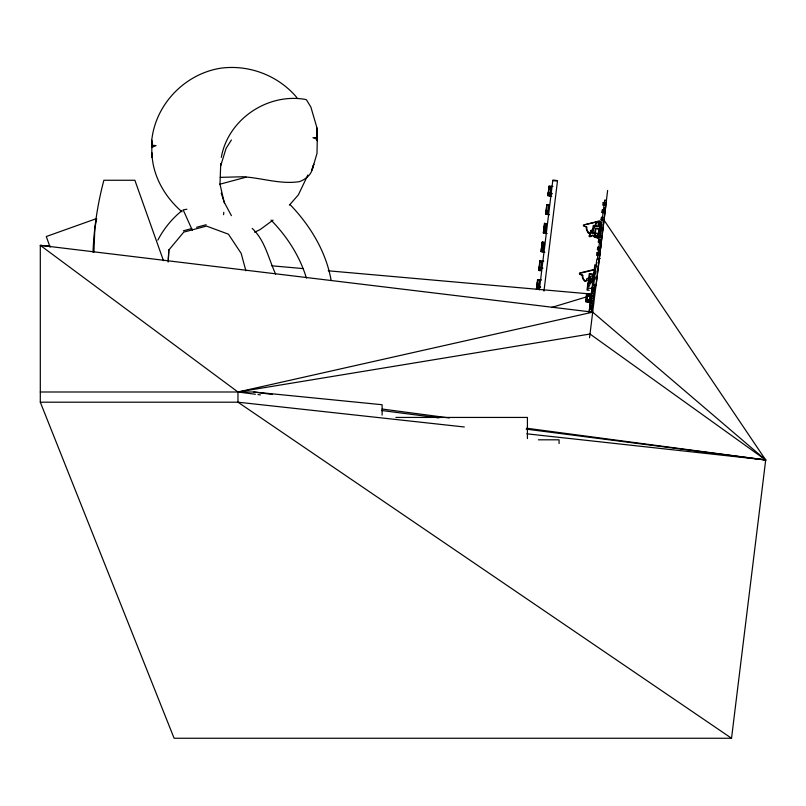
<?xml version="1.0" encoding="UTF-8"?>
<svg xmlns="http://www.w3.org/2000/svg" width="806" height="806" viewBox="0 0 806 806"><rect width="100%" height="100%" fill="white"/><g stroke="black" fill="none" stroke-linecap="round" stroke-linejoin="round"><path stroke-width="1.21" d="M599.15 237.458L599.321 235.644L598.213 234.808L599.342 237.125L598.556 237.921L597.095 237.75A5.723 5.723 0 0 1 592.571 235.433L589.901 236.853L588.974 236.148L597.075 221.499A2.66 2.66 0 0 1 600.43 224.612L598.153 235.11M151.84 145.231L151.83 147.407L156.011 145.594L151.83 145.241L151.941 146.994M151.83 157.321L151.931 152.878C152.505 175.779 164.837 197.047 181.975 211.797M220.229 177.37L242.979 176.756C261.819 177.894 280.538 184.614 299.469 181.632C304.89 179.698 310.471 175.506 312.194 169.774L317 153.372L317.262 139.982M220.743 163.406L219.988 184.231L224.139 202.105L231.403 215.665M594.526 269.406L579.464 273.053L579.574 274.211L582.416 275.219A5.723 5.723 0 0 0 583.766 280.115L584.995 281.425L586.637 280.649C586.758 277.123 586.708 281.485 586.828 280.337M590.798 232.148C591.372 228.662 589.841 235.987 587.745 231.916A5.723 5.723 0 0 1 586.395 227.02L586.415 226.949M598.888 237.73L599.15 237.024M93.919 252.207L94.826 228.38L96.67 218.537L46.285 236.531L50.093 247.18M168.293 259.613L168.827 249.85M168.162 262.041L168.867 249.991L183.758 232.118L206.517 226.083L228.441 234.193L241.165 253.356L245.89 270.796M598.556 237.921L598.898 237.276M223.594 214.688L223.796 212.28M589.065 312.516L594.838 264.781M538.307 289.344L536.423 289.112L537.582 279.662L539.476 279.894L538.468 289.545L539.667 279.742L541.471 279.964M539.254 267.521L539.013 268.035C542.196 266.907 541.511 272.519 538.73 270.353L539.889 260.902L541.773 261.134L540.967 267.733L542.922 268.146M544.866 252.248L541.028 251.603L542.196 242.143C548.292 240.087 540.01 259.089 544.08 242.374M545.219 233.075L543.335 232.843L544.493 223.383L546.377 223.615L545.219 233.075L547.173 233.488M547.677 214.517L545.642 214.084L546.8 204.623L548.886 204.714L547.677 214.517L549.48 214.739M551.737 196.301L547.899 195.646L549.057 186.196L552.946 186.498M536.605 289.132L537.763 279.682M538.902 270.383L540.07 260.922M541.209 251.623L542.367 242.163M543.516 232.863L544.675 223.403M545.813 214.104L546.972 204.653M548.08 195.667L549.239 186.216M540.614 270.584L540.886 268.388M542.912 251.835L543.184 249.628M547.526 214.315L547.788 212.119M548.03 211.656L548.685 204.855M549.783 195.878L550.951 186.428M541.118 267.924L541.975 260.983L543.768 261.204M543.073 252.026L543.355 249.719M545.38 233.277L546.377 223.625M549.944 196.08L551.143 186.277M539.355 289.868L552.845 180.04L557.53 180.615L543.969 291.087M587.695 289.606L588.511 282.916L590.838 283.198M591.392 301.837L589.619 301.615L590.385 295.409L589.791 301.635M593.015 275.36L592.672 278.141L592.813 275.642M598.183 238.032L598.586 237.458M600.329 236.148L598.415 235.735L599.17 229.529L602.828 229.811M598.576 235.765L599.342 229.549M598.405 253.689L598.183 255.532L596.662 255.27L597.055 252.661M597.417 249.679L597.74 247.059L599.211 247.18L598.868 249.931L597.437 249.467M598.334 242.233L598.657 239.624M599.845 230.184L600.48 224.733L601.951 224.844M601.075 219.907L601.397 217.288L602.868 217.398M601.991 212.462L602.304 209.842M603.18 202.739L604.681 202.638L604.339 205.389L602.817 205.137L603.21 202.528M600.379 230.244L601.306 222.658M597.81 252.681L597.468 255.442L597.81 252.681L598.526 252.772M599.07 242.405L599.332 239.704L599.07 242.405L599.785 242.485L600.117 239.735L598.626 239.835M601.81 220.068L602.153 217.308L601.81 220.068L602.525 220.149M603.442 212.713C601.87 213.177 602.374 209.117 603.775 209.953L603.553 211.787M596.299 265.043L597.024 262.615M600.621 229.962L601.508 222.678L599.906 222.486A1.562 1.562 0 0 0 598.163 223.846A1.562 1.562 0 0 0 599.523 225.589L601.125 225.791M602.727 212.623L603.069 209.862L602.284 210.054M600.188 235.957L600.944 229.75M601.135 229.609L597.437 258.696L599.301 258.928L600.067 252.691M601.115 228.773L604.641 200.069L606.495 200.301L601.286 242.717M593.921 288.457L594.415 284.447M594.989 279.722L595.302 277.224M595.775 273.385L596.067 270.927M596.752 266.867L596.883 265.859M591.614 311.418L594.949 284.508M589.549 337.754L607.633 190.438M596.198 284.609L599.281 259.492L596.823 259.189L593.599 285.505L596.057 285.808M600.52 248.953L600.833 246.455M50.315 246.223L40.3 245.346L40.3 402.194L174.106 738.256L731.536 738.256L765.7 459.974L603.996 220.098M597.427 237.931L597.216 237.296A5.38 5.38 0 0 1 592.954 235.12L590.455 236.45L589.579 235.795L597.196 222.013A2.499 2.499 0 0 1 600.349 224.934L600.43 224.612M151.83 139.509C156.032 103.712 185.199 73.779 220.733 68.198C249.215 64.359 278.473 75.603 296.93 97.657M312.194 169.774L313.786 164.233L311.7 170.026M221.307 157.392C227.977 119.439 267.37 92.871 305.081 99.37L306.431 99.773L310.864 107.037L317 127.983L317.272 140.607L317.04 139.025M220.653 165.915L226.083 148.395L231.403 139.982M589.005 286.503L590.153 283.813M183.164 209.852L192.322 230.254M548.493 192.281L548.251 192.795L552.09 193.44M548.433 192.815L548.191 193.329L552.029 193.974M547.899 195.646L548.14 195.143M546.236 210.719L545.984 211.222L547.879 211.454M546.166 211.253L545.924 211.756L547.959 212.19M545.642 214.084L545.884 213.57M543.929 229.468L543.687 229.982L545.722 230.415M543.859 230.002L543.617 230.516L545.662 230.949M543.335 232.843L543.576 232.329M541.622 248.228L541.38 248.742L543.264 248.973M541.561 248.762L541.32 249.276L543.355 249.709M541.028 251.603L541.269 251.089M539.325 266.988L539.083 267.501L540.967 267.733M538.73 270.353L538.972 269.849M537.018 285.747L536.776 286.251L540.614 286.906M536.957 286.281L536.705 286.795L540.544 287.44M536.423 289.112L536.665 288.598M602.011 212.25L602.666 212.542M601.095 219.695L601.75 219.988M600.188 227.141L601.608 227.594M598.354 242.032L599.009 242.324M307.842 175.053L298.351 194.891L289.384 205.127M157.845 240.128C163.749 228.763 172.031 218.648 182.005 210.628M589.72 233.156L590.607 232.45L590.063 232.984M585.75 281.354L584.189 279.904A5.38 5.38 0 0 1 582.919 275.289L580.239 274.342L580.129 273.254L594.304 269.829M589.347 233.246L590.022 232.874M588.964 233.236L589.67 232.954M588.602 233.125L589.307 232.944M544.211 242.757L542.126 242.677L542.237 243.231M601.236 224.753L600.893 227.514M273.063 220.098L260.076 229.619L254.625 232.229M588.269 232.914L588.964 232.833M588.007 232.632L588.652 232.642M590.405 230.929L592.601 229.629M586.436 279.118L593.649 274.906M587.826 232.299L588.158 231.705A5.38 5.38 0 0 1 586.889 227.101L583.725 226.133L583.322 225.045L599.704 220.935A2.66 2.66 0 0 1 600.833 224.128M551.616 307.449L590.073 295.832M219.675 184.262L246.031 177.199M183.395 230.788L191.788 228.561M196.573 227.292L206.155 224.743M593.206 278.886L588.985 279.863L589.126 280.478L593.347 279.501M591.07 299.036L586.849 300.013L586.99 300.628L591.211 299.651M592.692 312.144L40.3 245.346L237.961 391.998L592.692 312.144L765.7 459.974L526.842 433.819M731.536 738.256L237.961 402.194L237.961 391.998L590.002 334.027L765.7 459.974L526.157 429.114M184.1 209.701L186.911 209.248M40.3 391.998L253.84 391.998L382.104 404.723L382.104 415.12M40.3 402.194L237.961 402.194L464.316 426.979M395.887 417.437L527.416 417.437L527.416 438.575M538.378 439.814L559.072 439.814L559.072 443.542M271.894 265.819L303.187 268.589M328.223 270.796L589.871 293.928M588.773 288.145L592.884 288.639M552.775 180.574L556.291 181.007M548.886 189.067L548.826 189.601M604.651 207.626L605.588 207.746M603.513 209.197L605.377 209.429M546.629 207.505L546.559 208.039M601.075 226.274L593.256 225.438L592.309 233.176L598.818 233.972M600.782 226.919L593.8 226.063L592.974 232.743L598.798 233.458M602.918 229.095L595.322 228.158L594.375 235.896L601.961 236.833M602.848 229.639L595.866 228.783L595.04 235.473L602.022 236.349M544.322 226.264L544.262 226.798M601.397 241.236L599.402 257.517M598.556 249.578L599.493 249.689M542.015 245.024L541.954 245.558M597.73 252.741L597.024 252.872M599.251 258.394L600.339 258.535M598.243 259.683L599.09 259.784M594.707 274.292L589.287 273.627L588.33 281.365L591.584 281.768M594.475 274.826L589.821 274.252L589.005 280.941L592.491 281.365M589.136 277.858L593.79 278.423M588.471 278.282L593.891 278.947M591.231 282.694L587.977 282.291L587.03 290.029L589.196 290.301M595.473 285.143L596.047 285.213M595.553 287.722L592.198 287.309L589.267 311.237L592.612 311.65M594.385 288.88L592.803 288.689L590.284 309.192L591.866 309.383M592.783 288.891L594.365 289.082M537.411 282.533L537.35 283.067M592.672 289.767L594.254 289.959M592.491 291.268L594.062 291.47M592.239 293.303L593.821 293.495M590.405 294.18L587.151 293.777L586.204 301.515L590.536 302.049M589.791 294.442L586.536 294.039L585.579 301.776L589.921 302.31M590.012 294.694L587.685 294.402L586.869 301.091L591.523 301.666M590.566 295.097L587.07 294.664L586.254 301.353L590.909 301.918M591.947 295.711L593.518 295.903M591.624 298.341L593.196 298.542M591.292 301.021L592.873 301.212M591.272 301.172L592.853 301.363M592.622 303.681L593.579 303.791M590.979 303.55L592.561 303.741M590.707 305.766L592.289 305.958M590.496 307.519L592.067 307.711M590.355 308.688L591.926 308.879M590.314 308.99L591.896 309.182M591.403 311.358L591.947 311.418M237.961 391.998L255.421 394.255M257.92 394.577L260.419 394.89M381.429 410.476L438.827 417.871M253.84 391.998L272.519 394.487M382.115 409.035L449.365 417.961M526.58 428.218L765.7 459.974M584.38 226.254L584.431 224.824L599.412 221.368A2.499 2.499 0 0 1 600.49 222.678M252.197 228.42C265.124 240.42 268.479 258.655 275.612 274.05M290.019 204.533C310.179 225.489 326.108 251.583 331.155 280.518M270.997 220.048C286.996 236.37 299.782 256.106 306.401 278.08M163.467 260.681L134.874 180.262L103.873 180.262A331.286 331.286 0 0 0 93.012 252.177M221.227 193.158L222.335 196.523M222.708 197.641L224.542 203.233M599.17 229.529L599.281 230.053M590.385 295.409L590.486 295.933M549.057 186.196L549.108 187.284M546.8 204.623L546.841 205.711M544.493 223.383L544.544 224.471M542.196 242.143L542.307 242.697M539.889 260.902L539.939 261.99M539.536 263.753L539.647 264.308M537.582 279.662L537.632 280.75M317.181 137.876L317.272 140.677L317 128.779M317.211 139.69L317.262 140.556L317 130.713M317.252 139.277L317 128.053M599.422 235.997L599.442 236.752M151.83 147.458L151.83 157.371M594.455 273.677A1.562 1.562 0 0 1 594.435 271.773M317.01 137.443L317 139.257L312.95 137.745L317 137.453M599.664 223.594L599.775 224.491L599.664 223.594M598.415 247.15L598.153 249.85L598.495 247.089M603.885 202.608L603.623 205.308L603.885 202.608M599.1 223.877C599.815 226.355 601.054 222.204 599.1 223.877M151.941 144.445L151.83 140.073L151.941 144.455"/></g></svg>
